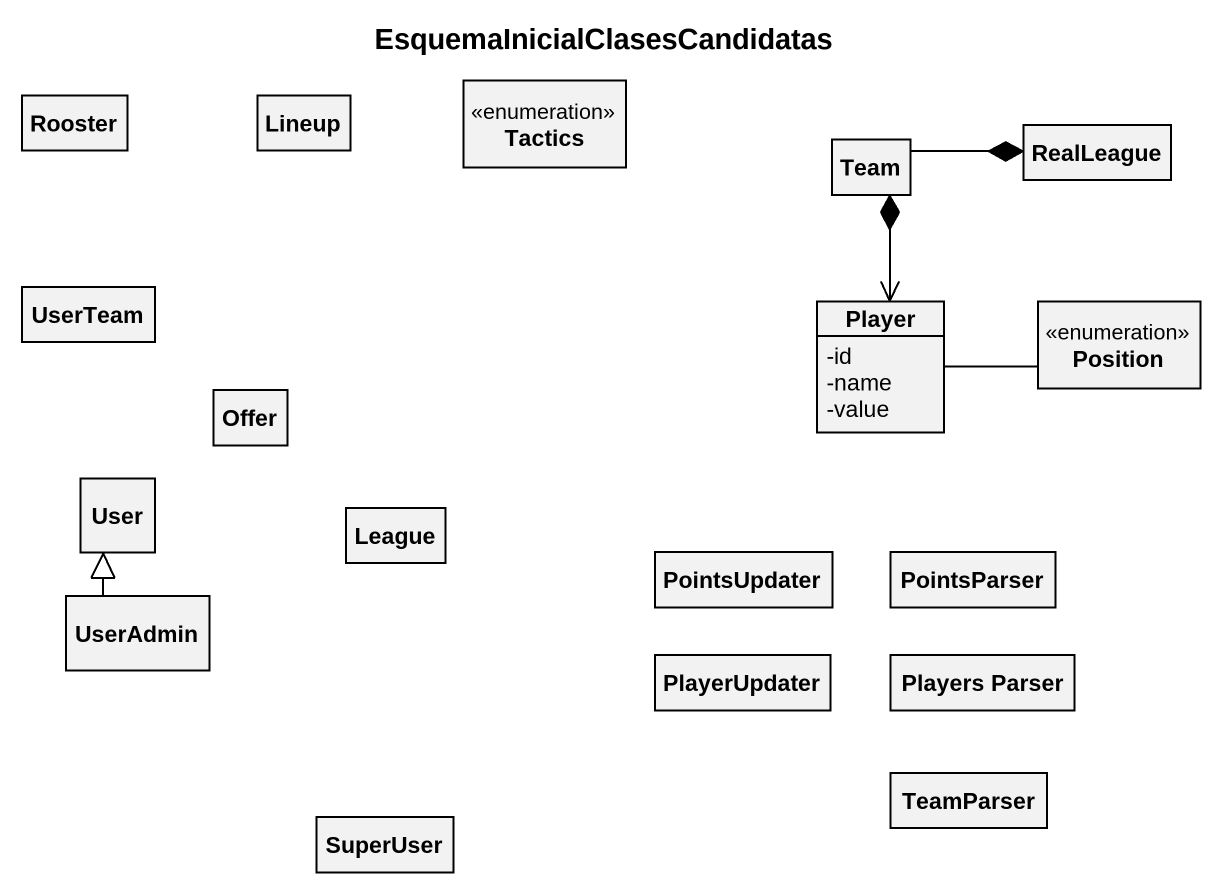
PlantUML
@startuml
title EsquemaInicialClasesCandidatas
hide circle
hide empty members
skinparam classAttributeIconSize 0
class Rooster
class Lineup
enum Tactics
class Team
class RealLeague
class UserTeam
class Offer
class Player {
  -id
  -name
  -value
}
enum Position
class User
class League
class PointsUpdater
class PointsParser
class UserAdmin
class PlayerUpdater
class "Players Parser" as Players_Parser
class SuperUser
class TeamParser
Team *--> Player
RealLeague *-left- Team
Player -right- Position
UserAdmin -up-|> User
@enduml
